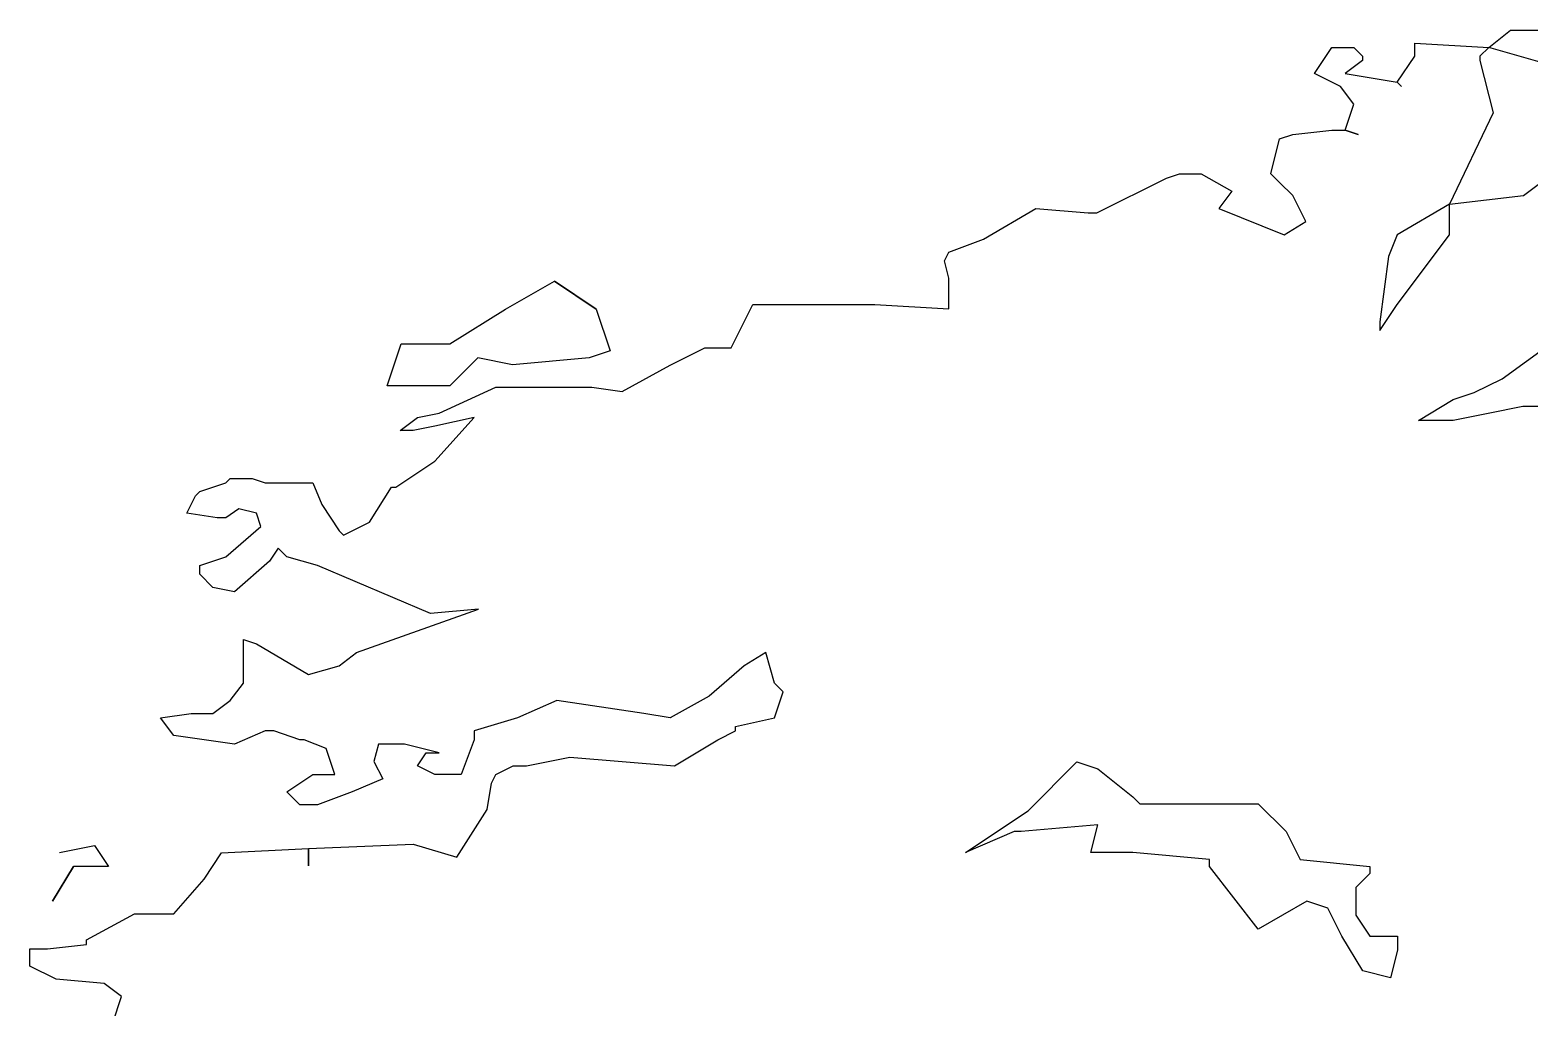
# Model space of a CAD drawing. Header units: millimetres. Extents: x 454 to 24074, y 929 to 15016.
# Drawn here: x 10984 to 12342, y 8182 to 9067 of the extents above; entities that cross this region are included whole.
import ezdxf

# ---------------------------------------------------------------- set-up
doc = ezdxf.new("R2010")
doc.units = ezdxf.units.MM
doc.layers.add('cadblocksdwg.com', color=255, linetype='Continuous')

# ---------------------------------------------------------------- blocks, each defined once
blk = doc.blocks.new('Trees side 014_cad-block.com')
at = {"color": 0}
for points in [[(-2837, 4163.3), (-2821.6, 4209.6), (-2852.5, 4232.8), (-2937.4, 4240.5), (-2983.8, 4263.6), (-2983.8, 4294.5), (-2983.8, 4294.5), (-2952.9, 4294.5), (-2883.4, 4302.2), (-2883.4, 4310), (-2798.4, 4356.3), (-2775.3, 4356.3), (-2728.9, 4356.3), (-2674.9, 4418), (-2644, 4464.3), (-2489.5, 4472.1), (-2489.5, 4441.2), (-2489.5, 4472.1), (-2304.1, 4479.8), (-2226.9, 4456.6), (-2172.8, 4541.5), (-2165.1, 4587.9), (-2157.4, 4603.3), (-2126.5, 4618.7), (-2103.3, 4618.7), (-2026.1, 4634.2), (-1840.7, 4618.7), (-1840.7, 4618.7), (-1763.5, 4665.1), (-1732.6, 4680.5), (-1732.6, 4688.2), (-1663.1, 4703.7), (-1647.6, 4750), (-1663.1, 4765.4), (-1678.5, 4819.4), (-1717.1, 4796.3), (-1778.9, 4742.2), (-1848.4, 4703.7), (-1894.8, 4711.4), (-2049.3, 4734.5), (-2118.8, 4703.7), (-2196, 4680.5), (-2196, 4665.1), (-2219.2, 4603.3), (-2265.5, 4603.3), (-2296.4, 4618.7), (-2281, 4641.9), (-2257.8, 4641.9), (-2319.6, 4657.3), (-2365.9, 4657.3), (-2373.6, 4626.5), (-2358.2, 4595.6), (-2412.3, 4572.4), (-2474, 4549.3), (-2504.9, 4549.3), (-2528.1, 4572.4), (-2481.8, 4603.3), (-2466.3, 4603.3), (-2443.1, 4603.3), (-2458.6, 4649.6), (-2497.2, 4665.1), (-2504.9, 4665.1), (-2551.3, 4680.5), (-2566.7, 4680.5), (-2620.8, 4657.3), (-2728.9, 4672.8), (-2752.1, 4703.7), (-2698, 4711.4), (-2659.4, 4711.4), (-2628.5, 4734.5), (-2605.3, 4765.4), (-2605.3, 4842.6), (-2582.2, 4834.9), (-2489.5, 4780.8), (-2435.4, 4796.3), (-2404.5, 4819.4), (-2188.3, 4896.6), (-2273.2, 4888.9), (-2474, 4973.8), (-2528.1, 4989.3), (-2543.6, 5004.7), (-2559, 4981.6), (-2620.8, 4927.5), (-2659.4, 4935.2), (-2682.6, 4958.4), (-2682.6, 4973.8), (-2659.4, 4981.6), (-2636.2, 4989.3), (-2574.4, 5043.3), (-2582.2, 5066.5), (-2613.1, 5074.2), (-2636.2, 5058.7), (-2651.7, 5058.7), (-2705.7, 5066.5), (-2690.3, 5097.3), (-2682.6, 5105.1), (-2636.2, 5120.5), (-2628.5, 5128.2), (-2597.6, 5128.2), (-2589.9, 5128.2), (-2566.7, 5120.5), (-2489.5, 5120.5), (-2481.8, 5120.5), (-2466.3, 5081.9), (-2466.3, 5081.9), (-2435.4, 5035.6), (-2427.7, 5027.9), (-2381.4, 5051), (-2342.7, 5112.8), (-2335, 5112.8), (-2265.5, 5159.1), (-2196, 5236.3), (-2265.5, 5220.9), (-2304.1, 5213.1), (-2327.3, 5213.1), (-2296.4, 5236.3), (-2257.8, 5244), (-2157.4, 5290.3), (-1987.5, 5290.3), (-1933.4, 5282.6), (-1848.4, 5328.9), (-1786.7, 5359.8), (-1740.3, 5359.8), (-1701.7, 5437), (-1593.6, 5437), (-1485.4, 5437), (-1354.1, 5429.3), (-1354.1, 5483.3), (-1361.9, 5514.2), (-1354.1, 5529.6), (-1292.4, 5552.8), (-1199.7, 5606.8), (-1107, 5599.1), (-1091.5, 5599.1), (-968, 5660.9), (-944.8, 5668.6), (-906.2, 5668.6), (-852.1, 5637.7), (-852.1, 5637.7), (-875.3, 5606.8), (-759.4, 5560.5), (-720.8, 5583.7), (-744, 5630), (-767.2, 5653.2), (-782.6, 5668.6), (-767.2, 5730.3), (-744, 5738.1), (-674.5, 5745.8), (-651.3, 5745.8), (-628.1, 5738.1), (-651.3, 5745.8), (-635.9, 5792.1), (-659, 5823), (-705.4, 5846.1), (-674.5, 5892.5), (-635.9, 5892.5), (-620.4, 5877), (-620.4, 5869.3), (-651.3, 5846.1), (-558.6, 5830.7), (-550.9, 5823), (-558.6, 5830.7), (-527.7, 5877), (-527.7, 5900.2), (-396.4, 5892.5), (-411.9, 5877), (-411.9, 5869.3), (-388.7, 5776.7), (-465.9, 5614.6), (-558.6, 5560.5), (-574.1, 5521.9), (-589.5, 5406.1), (-589.5, 5390.7), (-558.6, 5437), (-465.9, 5560.5), (-465.9, 5614.6), (-334.6, 5630), (-303.8, 5653.2)], [(-288.3, 5861.6), (-396.4, 5892.5), (-357.8, 5923.3), (-334.6, 5923.3), (-280.6, 5923.3)], [(-286.1, 5255.7), (-335.6, 5255.7), (-397.4, 5243.3), (-459.2, 5231), (-521, 5231), (-459.2, 5268), (-422.1, 5280.4), (-372.7, 5305.1), (-236.7, 5403.9)], [(-2931.4, 4465), (-2869.5, 4477.4), (-2844.8, 4440.3), (-2906.6, 4440.3), (-2943.7, 4378.5), (-2906.6, 4440.3)]]:
    blk.add_lwpolyline(points, dxfattribs=at)
for points in [[(-2140.3, 5428.7), (-2053.7, 5478.1), (-1979.6, 5428.7), (-2053.7, 5478.1), (-1979.6, 5428.7), (-1954.9, 5354.5), (-1991.9, 5342.2), (-2127.9, 5329.8), (-2189.7, 5342.2), (-2239.1, 5292.8), (-2350.4, 5292.8), (-2325.7, 5366.9), (-2239.1, 5366.9)], [(-1213.2, 4539.1), (-1126.7, 4625.6), (-1089.6, 4613.3), (-1027.8, 4563.8), (-1015.4, 4551.5), (-990.7, 4551.5), (-805.3, 4551.5), (-755.9, 4502.1), (-755.9, 4502.1), (-755.9, 4502.1), (-731.1, 4452.6), (-731.1, 4452.6), (-607.5, 4440.3), (-607.5, 4427.9), (-632.2, 4403.2), (-632.2, 4353.8), (-607.5, 4316.7), (-558.1, 4316.7), (-558.1, 4292), (-570.4, 4242.6), (-619.9, 4255), (-657, 4316.7), (-681.7, 4366.2), (-718.8, 4378.5), (-805.3, 4329.1), (-891.8, 4440.3), (-891.8, 4452.6), (-1027.8, 4465), (-1027.8, 4465), (-1102, 4465), (-1089.6, 4514.4), (-1089.6, 4514.4), (-1089.6, 4514.4), (-1225.6, 4502.1), (-1237.9, 4502.1), (-1324.5, 4465)]]:
    blk.add_lwpolyline(points, close=True, dxfattribs=at)

msp = doc.modelspace()

# ---------------------------------------------------------------- block references
at = {"layer": 'cadblocksdwg.com', "xscale": 0.5103099452236204, "yscale": 0.5103099452236204, "zscale": 0.5103099452236204}
msp.add_blockref('Trees side 014_cad-block.com', (12506.9, 6044), dxfattribs=at)

doc.saveas('drawing.dxf')
